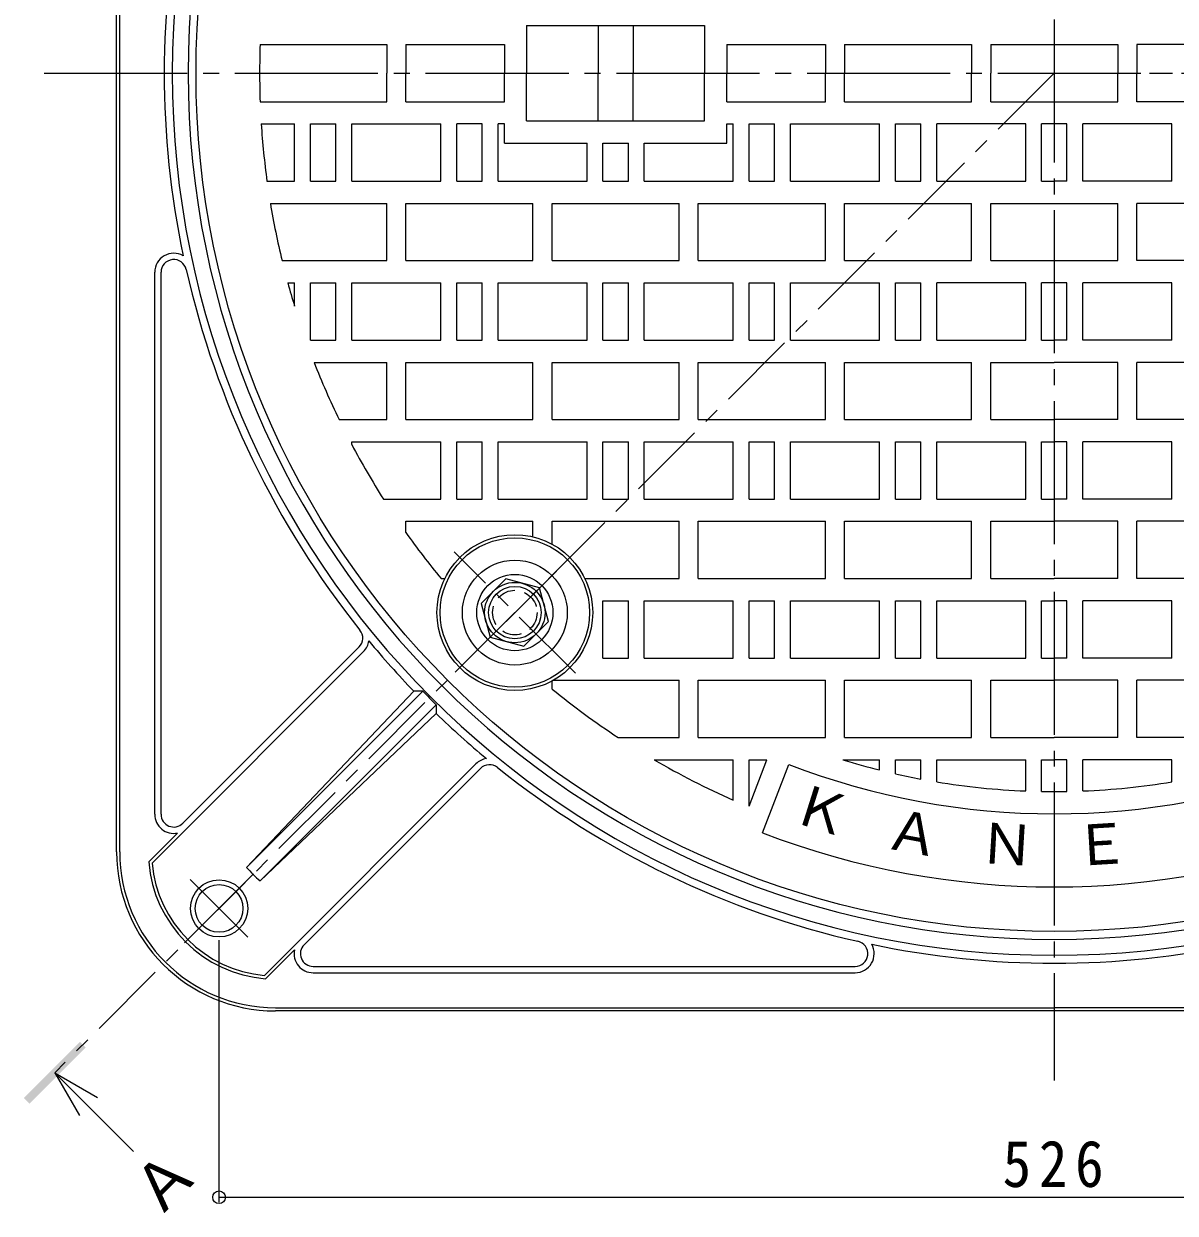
# Model space of a CAD drawing. Units: millimetres, scale not verified. Extents: x -839 to 950, y -677 to 661.
# Drawn here: x -673.1 to -310.8, y -82.3 to 291.8 of the extents above; entities that cross this region are included whole.
import ezdxf
from ezdxf.enums import TextEntityAlignment as Align

# ---------------------------------------------------------------- set-up
doc = ezdxf.new("R2010")
doc.units = ezdxf.units.MM
doc.header["$LTSCALE"] = 5
doc.header["$PDMODE"] = 32
doc.header["$PDSIZE"] = 4
for name, pattern in [('CHAIN1', [8, 5, -1, 1, -1]), ('CHAIN2', [12, 9, -1, 1, -1]), ('DASHED1', [1.8, 1.2, -0.6])]:
    doc.linetypes.add(name, pattern=pattern)
for name, color, linetype, lineweight in [('8-1', 2, 'Continuous', 9), ('8-2', 3, 'Continuous', 9), ('8-3', 4, 'Continuous', 9), ('8-4', 7, 'Continuous', 9), ('8-5', 7, 'Continuous', 9)]:
    doc.layers.add(name, color=color, linetype=linetype, lineweight=lineweight)
doc.layers.add('8-F', color=7, linetype='Continuous')
doc.styles.add('ＭＳ ゴシック', font='')
doc.styles.get('ＭＳ ゴシック').set_extended_font_data('MS Gothic')

msp = doc.modelspace()

# ---------------------------------------------------------------- linework, layer by layer
at = {"layer": '8-1'}
for p, q in [((-643.876, 31.321), (-643.876, 521.321)), ((-642.875, 31.321), (-642.875, 521.321)), ((-631.875, 43.162), (-631.875, 213.655)), ((-629.875, 43.162), (-629.875, 213.655)), ((-632.719, 27.833), (-566.172, 94.381)), ((-623.047, 40.333), (-567.586, 95.795)), ((-550.369, 81.898), (-602.958, 26.481)), ((-602.958, 26.481), (-547.561, 81.878)), ((-547.561, 81.878), (-550.369, 81.898)), ((-598.715, 22.239), (-543.319, 77.636)), ((-598.715, 22.239), (-543.298, 74.827)), ((-543.319, 77.636), (-543.298, 74.827)), ((-597.364, -7.522), (-530.816, 59.025)), ((-584.863, 2.15), (-529.402, 57.611)), ((-633.755, 28.212), (-624.686, 37.281)), ((-596.985, -8.558), (-587.916, 0.511)), ((-582.035, -4.679), (-411.541, -4.679)), ((-582.035, -6.679), (-411.541, -6.679)), ((-593.876, -17.679), (-348.876, -17.679)), ((-103.876, -18.679), (-593.876, -18.679)), ((-103.876, -17.679), (-348.876, -17.679))]:
    msp.add_line(p, q, dxfattribs=at)
at = {"layer": '8-1', "linetype": 'CHAIN2'}
for p, q in [((-622.503, 2.694), (-600.748, 24.449)), ((-602.576, 4.521), (-620.675, 22.621))]:
    msp.add_line(p, q, dxfattribs=at)
at = {"layer": '8-1'}
for radius in [9, 7.5]:
    msp.add_circle((-611.626, 13.571), radius, dxfattribs=at)
for centre, radius, start, end in [((-348.876, 276.321), 277.5, 90, 270), ((-348.876, 276.321), 277.5, 270, 90), ((-348.876, 276.321), 272.5, 90, 270), ((-348.876, 276.321), 272.5, 270, 90), ((-348.876, 276.321), 280, 168.16119, 191.83881), ((-625.875, 213.655), 6, 60.48416, 180), ((-625.875, 213.655), 4, 12.74748, 180), ((-348.876, 276.321), 280, 192.74747, 218.7334), ((-570.414, 98.623), 4, 315, 38.73354), ((-570.414, 98.623), 6, 315, 350.9966), ((-348.876, 276.321), 280, 219.64206, 223.97681), ((-348.876, 276.321), 278, 224.3817, 225.6183), ((-348.876, 276.321), 280, 226.02319, 230.35796), ((-526.573, 54.782), 6, 99.0027, 134.9995), ((-526.573, 54.782), 4, 51.26712, 134.99925), ((-348.876, 276.321), 280, 231.26662, 257.25252), ((-625.875, 43.162), 6, 180, 281.44186), ((-625.875, 43.162), 4, 180, 315.00075), ((-593.876, 31.321), 50, 180, 270), ((-593.876, 31.321), 49, 180, 270), ((-593.876, 31.321), 40, 184.45821, 265.54179), ((-593.876, 31.321), 39, 185.13161, 264.86839), ((-580.44, 44.756), 29, 219.06232, 230.93781), ((-582.035, -0.679), 6, 168.55759, 270), ((-582.035, -0.679), 4, 134.99925, 270), ((-411.541, -0.679), 4, 270, 77.25252), ((-411.541, -0.679), 6, 270, 29.51584), ((-348.876, 276.321), 280, 258.16119, 270), ((-348.876, 276.321), 280, 270, 281.83881)]:
    msp.add_arc(centre, radius, start, end, dxfattribs=at)
at = {"layer": '8-2', "linetype": 'CHAIN2'}
for p, q in [((-348.876, 593.165), (-348.876, -40.522)), ((-666.643, 276.321), (-31.108, 276.321)), ((-537.345, 87.852), (-499.817, 125.38))]:
    msp.add_line(p, q, dxfattribs=at)
at = {"layer": '8-2'}
for p, q in [((-514.876, 291.321), (-458.876, 291.321)), ((-514.876, 291.321), (-514.876, 276.321)), ((-492.376, 291.321), (-492.376, 276.321)), ((-481.376, 291.321), (-481.376, 276.321)), ((-458.876, 291.321), (-458.876, 276.321)), ((-598.713, 285.321), (-558.876, 285.321)), ((-558.876, 285.321), (-558.876, 276.321)), ((-552.876, 285.321), (-521.875, 285.321)), ((-552.876, 285.321), (-552.876, 276.321)), ((-521.875, 285.321), (-521.875, 276.321)), ((-451.875, 285.321), (-420.876, 285.321)), ((-451.875, 285.321), (-451.875, 276.321)), ((-420.876, 285.321), (-420.876, 276.321)), ((-414.876, 285.321), (-374.876, 285.321)), ((-414.876, 285.321), (-414.876, 276.321)), ((-374.876, 285.321), (-374.876, 276.321)), ((-368.875, 285.321), (-328.876, 285.321)), ((-368.875, 285.321), (-368.875, 276.321)), ((-328.876, 285.321), (-328.876, 276.321)), ((-282.876, 285.321), (-322.875, 285.321)), ((-322.875, 285.321), (-322.875, 276.321)), ((-558.876, 267.321), (-558.876, 276.321)), ((-552.876, 267.321), (-552.876, 276.321)), ((-521.875, 267.321), (-521.875, 276.321)), ((-514.876, 261.321), (-514.876, 276.321)), ((-492.376, 261.321), (-492.376, 276.321)), ((-481.376, 261.321), (-481.376, 276.321)), ((-458.876, 261.321), (-458.876, 276.321)), ((-451.875, 267.321), (-451.875, 276.321)), ((-420.876, 267.321), (-420.876, 276.321)), ((-414.876, 267.321), (-414.876, 276.321)), ((-374.876, 267.321), (-374.876, 276.321)), ((-368.875, 267.321), (-368.875, 276.321)), ((-328.876, 267.321), (-328.876, 276.321)), ((-322.875, 267.321), (-322.875, 276.321)), ((-598.713, 267.321), (-558.876, 267.321)), ((-552.876, 267.321), (-521.875, 267.321)), ((-451.875, 267.321), (-420.876, 267.321)), ((-414.876, 267.321), (-374.876, 267.321)), ((-368.875, 267.321), (-328.876, 267.321)), ((-282.876, 267.321), (-322.875, 267.321)), ((-598.363, 260.321), (-587.875, 260.321)), ((-587.875, 242.321), (-587.875, 260.321)), ((-582.875, 242.321), (-582.875, 260.321)), ((-582.875, 260.321), (-574.875, 260.321)), ((-574.875, 242.321), (-574.875, 260.321)), ((-569.875, 242.321), (-569.875, 260.321)), ((-569.875, 260.321), (-541.875, 260.321)), ((-541.875, 242.321), (-541.875, 260.321)), ((-536.875, 242.321), (-536.875, 260.321)), ((-528.875, 260.321), (-536.875, 260.321)), ((-528.875, 242.321), (-528.875, 260.321)), ((-523.875, 242.321), (-523.875, 260.321)), ((-521.875, 260.321), (-523.875, 260.321)), ((-521.875, 254.321), (-521.875, 260.321)), ((-514.876, 261.321), (-458.876, 261.321)), ((-449.875, 242.321), (-449.875, 260.321)), ((-444.875, 242.321), (-444.875, 260.321)), ((-444.875, 260.321), (-436.875, 260.321)), ((-436.875, 242.321), (-436.875, 260.321)), ((-431.875, 242.321), (-431.875, 260.321)), ((-431.875, 260.321), (-403.875, 260.321)), ((-403.875, 242.321), (-403.875, 260.321)), ((-398.875, 242.321), (-398.875, 260.321)), ((-398.875, 260.321), (-390.875, 260.321)), ((-390.875, 242.321), (-390.875, 260.321)), ((-385.875, 242.321), (-385.875, 260.321)), ((-357.875, 260.321), (-385.875, 260.321)), ((-357.875, 242.321), (-357.875, 260.321)), ((-352.875, 242.321), (-352.875, 260.321)), ((-344.876, 260.321), (-352.875, 260.321)), ((-344.876, 242.321), (-344.876, 260.321)), ((-339.876, 242.321), (-339.876, 260.321)), ((-311.876, 260.321), (-339.876, 260.321)), ((-311.876, 242.321), (-311.876, 260.321)), ((-521.875, 254.321), (-495.875, 254.321)), ((-495.875, 242.321), (-495.875, 254.321)), ((-490.875, 242.321), (-490.875, 254.321)), ((-490.875, 254.321), (-482.875, 254.321)), ((-482.875, 242.321), (-482.875, 254.321)), ((-477.875, 242.321), (-477.875, 254.321)), ((-477.875, 254.321), (-451.876, 254.321)), ((-596.553, 242.321), (-587.875, 242.321)), ((-582.875, 242.321), (-574.875, 242.321)), ((-569.875, 242.321), (-541.875, 242.321)), ((-536.875, 242.321), (-528.875, 242.321)), ((-523.875, 242.321), (-495.875, 242.321)), ((-490.875, 242.321), (-482.875, 242.321)), ((-477.875, 242.321), (-449.875, 242.321)), ((-444.875, 242.321), (-436.875, 242.321)), ((-431.875, 242.321), (-403.875, 242.321)), ((-398.875, 242.321), (-390.875, 242.321)), ((-385.875, 242.321), (-357.875, 242.321)), ((-352.875, 242.321), (-348.876, 242.321)), ((-344.876, 242.321), (-348.876, 242.321)), ((-311.876, 242.321), (-339.876, 242.321)), ((-595.491, 235.321), (-558.876, 235.321)), ((-552.876, 235.321), (-512.876, 235.321)), ((-552.876, 217.321), (-552.876, 235.321)), ((-506.876, 235.321), (-466.876, 235.321)), ((-506.876, 217.321), (-506.876, 235.321)), ((-460.876, 235.321), (-420.876, 235.321)), ((-460.876, 217.321), (-460.876, 235.321)), ((-420.876, 217.321), (-420.876, 235.321)), ((-414.876, 235.321), (-374.876, 235.321)), ((-414.876, 217.321), (-414.876, 235.321)), ((-368.875, 235.321), (-328.876, 235.321)), ((-368.875, 217.321), (-368.875, 235.321)), ((-328.876, 217.321), (-328.876, 235.321)), ((-282.876, 235.321), (-322.875, 235.321)), ((-460.876, 217.321), (-420.876, 217.321)), ((-368.875, 217.321), (-328.876, 217.321)), ((-590.006, 210.321), (-587.875, 210.321)), ((-587.875, 202.978), (-587.875, 210.321)), ((-582.875, 192.321), (-582.875, 210.321)), ((-582.875, 210.321), (-574.875, 210.321)), ((-574.875, 192.321), (-574.875, 210.321)), ((-569.875, 192.321), (-569.875, 210.321)), ((-569.875, 210.321), (-541.875, 210.321)), ((-541.875, 192.321), (-541.875, 210.321)), ((-536.875, 192.321), (-536.875, 210.321)), ((-536.875, 210.321), (-528.875, 210.321)), ((-528.875, 192.321), (-528.875, 210.321)), ((-523.875, 192.321), (-523.875, 210.321)), ((-523.875, 210.321), (-495.875, 210.321)), ((-495.875, 192.321), (-495.875, 210.321)), ((-490.875, 192.321), (-490.875, 210.321)), ((-490.875, 210.321), (-482.875, 210.321)), ((-482.875, 192.321), (-482.875, 210.321)), ((-477.875, 192.321), (-477.875, 210.321)), ((-477.875, 210.321), (-449.875, 210.321)), ((-449.875, 192.321), (-449.875, 210.321)), ((-444.875, 192.321), (-444.875, 210.321)), ((-444.875, 210.321), (-436.875, 210.321)), ((-436.875, 192.321), (-436.875, 210.321)), ((-431.875, 192.321), (-431.875, 210.321)), ((-431.875, 210.321), (-403.875, 210.321)), ((-403.875, 192.321), (-403.875, 210.321)), ((-398.875, 192.321), (-398.875, 210.321)), ((-398.875, 210.321), (-390.875, 210.321)), ((-390.875, 192.321), (-390.875, 210.321)), ((-385.875, 192.321), (-385.875, 210.321)), ((-357.875, 210.321), (-385.875, 210.321)), ((-357.875, 192.321), (-357.875, 210.321)), ((-352.875, 192.321), (-352.875, 210.321)), ((-344.876, 210.321), (-352.875, 210.321)), ((-344.876, 192.321), (-344.876, 210.321)), ((-339.876, 192.321), (-339.876, 210.321)), ((-311.876, 210.321), (-339.876, 210.321)), ((-311.876, 192.321), (-311.876, 210.321)), ((-582.875, 192.321), (-574.875, 192.321)), ((-569.875, 192.321), (-541.875, 192.321)), ((-536.875, 192.321), (-528.875, 192.321)), ((-523.875, 192.321), (-495.875, 192.321)), ((-490.875, 192.321), (-482.875, 192.321)), ((-477.875, 192.321), (-449.875, 192.321)), ((-444.875, 192.321), (-436.875, 192.321)), ((-431.875, 192.321), (-403.875, 192.321)), ((-398.875, 192.321), (-390.875, 192.321)), ((-385.875, 192.321), (-357.875, 192.321)), ((-352.875, 192.321), (-348.876, 192.321)), ((-344.876, 192.321), (-348.876, 192.321)), ((-311.876, 192.321), (-339.876, 192.321)), ((-581.725, 185.321), (-558.876, 185.321)), ((-558.876, 167.321), (-558.876, 185.321)), ((-552.876, 185.321), (-512.876, 185.321)), ((-552.876, 167.321), (-552.876, 185.321)), ((-506.876, 185.321), (-466.876, 185.321)), ((-506.876, 167.321), (-506.876, 185.321)), ((-460.876, 185.321), (-420.876, 185.321)), ((-460.876, 167.321), (-460.876, 185.321)), ((-420.876, 167.321), (-420.876, 185.321)), ((-414.876, 185.321), (-374.875, 185.321)), ((-414.876, 167.321), (-414.876, 185.321)), ((-368.875, 185.321), (-348.876, 185.321)), ((-368.875, 167.321), (-368.875, 185.321)), ((-328.876, 185.321), (-348.876, 185.321)), ((-328.876, 167.321), (-328.876, 185.321)), ((-282.875, 185.321), (-322.876, 185.321)), ((-573.862, 167.321), (-558.876, 167.321)), ((-460.876, 167.321), (-420.876, 167.321)), ((-368.875, 167.321), (-348.876, 167.321)), ((-328.876, 167.321), (-348.876, 167.321)), ((-569.875, 160.321), (-541.875, 160.321)), ((-569.875, 159.449), (-569.875, 160.321)), ((-541.875, 142.321), (-541.875, 160.321)), ((-536.875, 142.321), (-536.875, 160.321)), ((-536.875, 160.321), (-528.875, 160.321)), ((-528.875, 142.321), (-528.875, 160.321)), ((-523.875, 142.321), (-523.875, 160.321)), ((-523.875, 160.321), (-495.875, 160.321)), ((-495.875, 142.321), (-495.875, 160.321)), ((-490.875, 142.321), (-490.875, 160.321)), ((-490.875, 160.321), (-482.875, 160.321)), ((-482.875, 142.321), (-482.875, 160.321)), ((-477.875, 142.321), (-477.875, 160.321)), ((-477.875, 160.321), (-449.875, 160.321)), ((-449.875, 142.321), (-449.875, 160.321)), ((-444.875, 142.321), (-444.875, 160.321)), ((-444.875, 160.321), (-436.875, 160.321)), ((-436.875, 142.321), (-436.875, 160.321)), ((-431.875, 142.321), (-431.875, 160.321)), ((-431.875, 160.321), (-403.875, 160.321)), ((-403.875, 142.321), (-403.875, 160.321)), ((-398.875, 142.321), (-398.875, 160.321)), ((-398.875, 160.321), (-390.875, 160.321)), ((-390.875, 142.321), (-390.875, 160.321)), ((-385.875, 142.321), (-385.875, 160.321)), ((-385.875, 160.321), (-357.875, 160.321)), ((-357.875, 142.321), (-357.875, 160.321)), ((-352.875, 142.321), (-352.875, 160.321)), ((-352.875, 160.321), (-348.876, 160.321)), ((-344.876, 160.321), (-348.876, 160.321)), ((-344.876, 142.321), (-344.876, 160.321)), ((-339.876, 142.321), (-339.876, 160.321)), ((-311.876, 160.321), (-339.876, 160.321)), ((-311.876, 142.321), (-311.876, 160.321)), ((-559.929, 142.321), (-541.875, 142.321)), ((-536.875, 142.321), (-528.875, 142.321)), ((-523.875, 142.321), (-495.875, 142.321)), ((-490.875, 142.321), (-482.875, 142.321)), ((-477.875, 142.321), (-449.875, 142.321)), ((-444.875, 142.321), (-436.875, 142.321)), ((-431.875, 142.321), (-403.875, 142.321)), ((-398.875, 142.321), (-390.875, 142.321)), ((-385.875, 142.321), (-357.875, 142.321)), ((-352.875, 142.321), (-348.876, 142.321)), ((-344.876, 142.321), (-348.876, 142.321)), ((-311.876, 142.321), (-339.876, 142.321)), ((-552.876, 135.321), (-512.876, 135.321)), ((-552.876, 131.809), (-552.876, 135.321)), ((-512.876, 130.442), (-512.876, 135.321)), ((-506.876, 135.321), (-466.876, 135.321)), ((-506.876, 128.139), (-506.876, 135.321)), ((-466.876, 117.321), (-466.876, 135.321)), ((-460.876, 135.321), (-420.876, 135.321)), ((-460.876, 117.321), (-460.876, 135.321)), ((-414.876, 135.321), (-374.875, 135.321)), ((-414.876, 117.321), (-414.876, 135.321)), ((-368.875, 135.321), (-348.876, 135.321)), ((-368.875, 117.321), (-368.875, 135.321)), ((-328.876, 135.321), (-348.876, 135.321)), ((-328.876, 117.321), (-328.876, 135.321)), ((-282.875, 135.321), (-322.876, 135.321)), ((-541.797, 117.321), (-540.619, 117.321)), ((-496.544, 117.321), (-466.876, 117.321)), ((-368.875, 117.321), (-348.876, 117.321)), ((-328.876, 117.321), (-348.876, 117.321)), ((-490.875, 92.32), (-490.875, 110.321)), ((-490.875, 110.321), (-482.875, 110.321)), ((-482.875, 92.32), (-482.875, 110.321)), ((-477.875, 110.321), (-449.875, 110.321)), ((-477.875, 92.32), (-477.875, 110.321)), ((-449.875, 92.32), (-449.875, 110.321)), ((-444.875, 92.32), (-444.875, 110.321)), ((-444.875, 110.321), (-436.875, 110.321)), ((-436.875, 92.32), (-436.875, 110.321)), ((-431.875, 92.32), (-431.875, 110.321)), ((-431.875, 110.321), (-403.875, 110.321)), ((-403.875, 92.32), (-403.875, 110.321)), ((-398.875, 92.32), (-398.875, 110.321)), ((-398.875, 110.321), (-390.875, 110.321)), ((-390.875, 92.32), (-390.875, 110.321)), ((-385.875, 92.32), (-385.875, 110.321)), ((-385.875, 110.321), (-357.875, 110.321)), ((-357.875, 92.32), (-357.875, 110.321)), ((-352.875, 92.32), (-352.875, 110.321)), ((-352.875, 110.321), (-348.876, 110.321)), ((-344.876, 110.321), (-348.876, 110.321)), ((-344.876, 92.32), (-344.876, 110.321)), ((-339.876, 92.32), (-339.876, 110.321)), ((-311.876, 110.321), (-339.876, 110.321)), ((-311.876, 92.32), (-311.876, 110.321)), ((-490.875, 92.32), (-482.875, 92.32)), ((-477.875, 92.32), (-449.875, 92.32)), ((-444.875, 92.32), (-436.875, 92.32)), ((-431.875, 92.32), (-403.875, 92.32)), ((-398.875, 92.32), (-390.875, 92.32)), ((-385.875, 92.32), (-357.875, 92.32)), ((-352.875, 92.32), (-348.876, 92.32)), ((-344.876, 92.32), (-348.876, 92.32)), ((-311.876, 92.32), (-339.876, 92.32)), ((-506.876, 82.579), (-506.876, 85.093)), ((-506.467, 85.32), (-466.876, 85.32)), ((-466.876, 67.32), (-466.876, 85.32)), ((-460.876, 85.32), (-420.876, 85.32)), ((-460.876, 67.32), (-460.876, 85.32)), ((-414.876, 85.32), (-374.875, 85.32)), ((-414.876, 67.32), (-414.876, 85.32)), ((-368.875, 85.32), (-348.876, 85.32)), ((-368.875, 67.32), (-368.875, 85.32)), ((-328.876, 85.32), (-348.876, 85.32)), ((-328.876, 67.32), (-328.876, 85.32)), ((-282.875, 85.32), (-322.876, 85.32)), ((-486.056, 67.32), (-466.876, 67.32)), ((-368.875, 67.32), (-348.876, 67.32)), ((-328.876, 67.32), (-348.876, 67.32)), ((-474.746, 60.32), (-449.875, 60.32)), ((-449.875, 47.631), (-449.875, 60.32)), ((-444.875, 60.32), (-439.289, 60.32)), ((-444.875, 45.767), (-444.875, 60.32)), ((-444.875, 45.767), (-439.289, 60.32)), ((-415.355, 60.32), (-403.875, 60.32)), ((-403.875, 57.116), (-403.875, 60.32)), ((-398.875, 60.32), (-390.875, 60.32)), ((-398.875, 55.922), (-398.875, 60.32)), ((-390.875, 54.258), (-390.875, 60.32)), ((-385.875, 60.32), (-357.875, 60.32)), ((-385.875, 53.371), (-385.875, 60.32)), ((-357.875, 50.501), (-357.875, 60.32)), ((-352.875, 60.32), (-348.876, 60.32)), ((-352.875, 50.357), (-352.875, 60.32)), ((-344.876, 60.32), (-348.876, 60.32)), ((-344.876, 50.357), (-344.876, 60.32)), ((-311.876, 60.32), (-339.876, 60.32)), ((-339.876, 50.501), (-339.876, 60.32)), ((-311.876, 53.371), (-311.876, 60.32)), ((-440.618, 37.325), (-432.375, 58.797))]:
    msp.add_line(p, q, dxfattribs=at)
at = {"layer": '8-2', "linetype": 'CHAIN1'}
msp.add_line((-499.5, 87.534), (-537.663, 125.697), dxfattribs=at)
at = {"layer": '8-2'}
for points in [[(-451.875, 254.321), (-451.875, 260.321), (-449.875, 260.321)], [(-591.814, 217.321), (-558.876, 217.321), (-558.876, 235.321)], [(-552.876, 217.321), (-512.876, 217.321), (-512.876, 235.321)], [(-506.876, 217.321), (-466.876, 217.321), (-466.876, 235.321)], [(-414.876, 217.321), (-374.876, 217.321), (-374.876, 235.321)], [(-282.876, 217.321), (-322.875, 217.321), (-322.875, 235.321)], [(-552.876, 167.321), (-512.876, 167.321), (-512.876, 185.321)], [(-506.876, 167.321), (-466.876, 167.321), (-466.876, 185.321)], [(-414.876, 167.321), (-374.875, 167.321), (-374.875, 185.321)], [(-282.875, 167.321), (-322.876, 167.321), (-322.876, 185.321)], [(-460.876, 117.321), (-420.876, 117.321), (-420.876, 135.321)], [(-414.876, 117.321), (-374.875, 117.321), (-374.875, 135.321)], [(-282.875, 117.321), (-322.876, 117.321), (-322.876, 135.321)], [(-460.876, 67.32), (-420.876, 67.32), (-420.876, 85.32)], [(-414.876, 67.32), (-374.875, 67.32), (-374.875, 85.32)], [(-282.875, 67.32), (-322.876, 67.32), (-322.876, 85.32)]]:
    msp.add_lwpolyline(points, dxfattribs=at)
for centre, radius in [((-348.876, 276.321), 270), ((-518.581, 106.616), 24.5), ((-518.581, 106.616), 23.5), ((-518.581, 106.616), 16.5)]:
    msp.add_circle(centre, radius, dxfattribs=at)
at = {"layer": '8-2', "linetype": 'DASHED1'}
msp.add_circle((-518.581, 106.616), 7, dxfattribs=at)
at = {"layer": '8-2'}
for radius, start, end in [(250, 177.9369, 180), (250, 180, 182.0631), (250, 183.66946, 187.81648), (250, 189.43919, 193.65065), (250, 195.30763, 197.06003), (250, 201.34618, 205.84908), (250, 207.87151, 212.41194), (250, 215.31355, 219.49435), (250, 230.80212, 236.72057), (250, 239.76924, 246.17159), (226, 252.89305, 255.91493), (233, 249, 291.00002), (226, 257.21822, 259.28987), (226, 260.57732, 267.71771), (226, 272.28229, 279.42268), (226, 268.98587, 270), (226, 270, 271.01413), (256, 249, 291)]:
    msp.add_arc((-348.876, 276.321), radius, start, end, dxfattribs=at)
at = {"layer": '8-3', "color": 2}
msp.add_lwpolyline([(-529.177, 109.455), (-526.338, 98.859), (-515.742, 96.02), (-507.985, 103.776), (-510.824, 114.372), (-521.42, 117.211)], close=True, dxfattribs=at)
at = {"layer": '8-3'}
msp.add_circle((-518.581, 106.616), 12, dxfattribs=at)
msp.add_circle((-518.581, 106.616), 12, dxfattribs=at)
at = {"layer": '8-3', "color": 2}
for radius in [9.5, 8.25]:
    msp.add_circle((-518.581, 106.616), radius, dxfattribs=at)
at = {"layer": '8-4'}
for p, q in [((-611.626, -78.788), (-611.626, 3.571)), ((-611.626, -77.288), (-86.126, -77.288))]:
    msp.add_line(p, q, dxfattribs=at)
msp.add_point((-611.626, -77.288), dxfattribs=at)
at = {"layer": '8-5', "color": 4, "linetype": 'CHAIN1'}
for q in [(-663.34, -38.143), (-7.215, 276.321)]:
    msp.add_line((-348.876, 276.321), q, dxfattribs=at)
at = {"layer": '8-5', "color": 4}
for q in [(-638.591, -62.892), (-655.562, -51.578), (-649.905, -45.921)]:
    msp.add_line((-663.34, -38.143), q, dxfattribs=at)
msp.add_solid([(-671.295, -47.866), (-653.617, -30.188), (-673.063, -46.098), (-655.385, -28.421)], dxfattribs=at)

# ---------------------------------------------------------------- texts
at = {"layer": '8-4', "color": 2, "insert": (-365.126, -74.288), "char_height": 14.66, "attachment_point": 7, "style": 'ＭＳ ゴシック'}
msp.add_mtext('\\T1.27;\\W0.9;526', dxfattribs=at)
at = {"layer": '8-5', "color": 2, "style": 'ＭＳ ゴシック'}
msp.add_text('Ａ', height=14.66, rotation=45, dxfattribs=at).set_placement((-627.985, -87.641), align=Align.BOTTOM_LEFT)
at = {"layer": '8-F', "style": 'ＭＳ ゴシック'}
for s, rotation, p in [('Ｋ', 342.5, (-433.373, 37.423)), ('Ａ', 349.5, (-403.629, 28.906)), ('Ｎ', 356.5, (-373.068, 24.078)), ('Ｅ', 3.5, (-342.149, 23.01))]:
    msp.add_text(s, height=12.83, rotation=rotation, dxfattribs=at).set_placement(p, align=Align.BOTTOM_LEFT)

doc.saveas('drawing.dxf')
